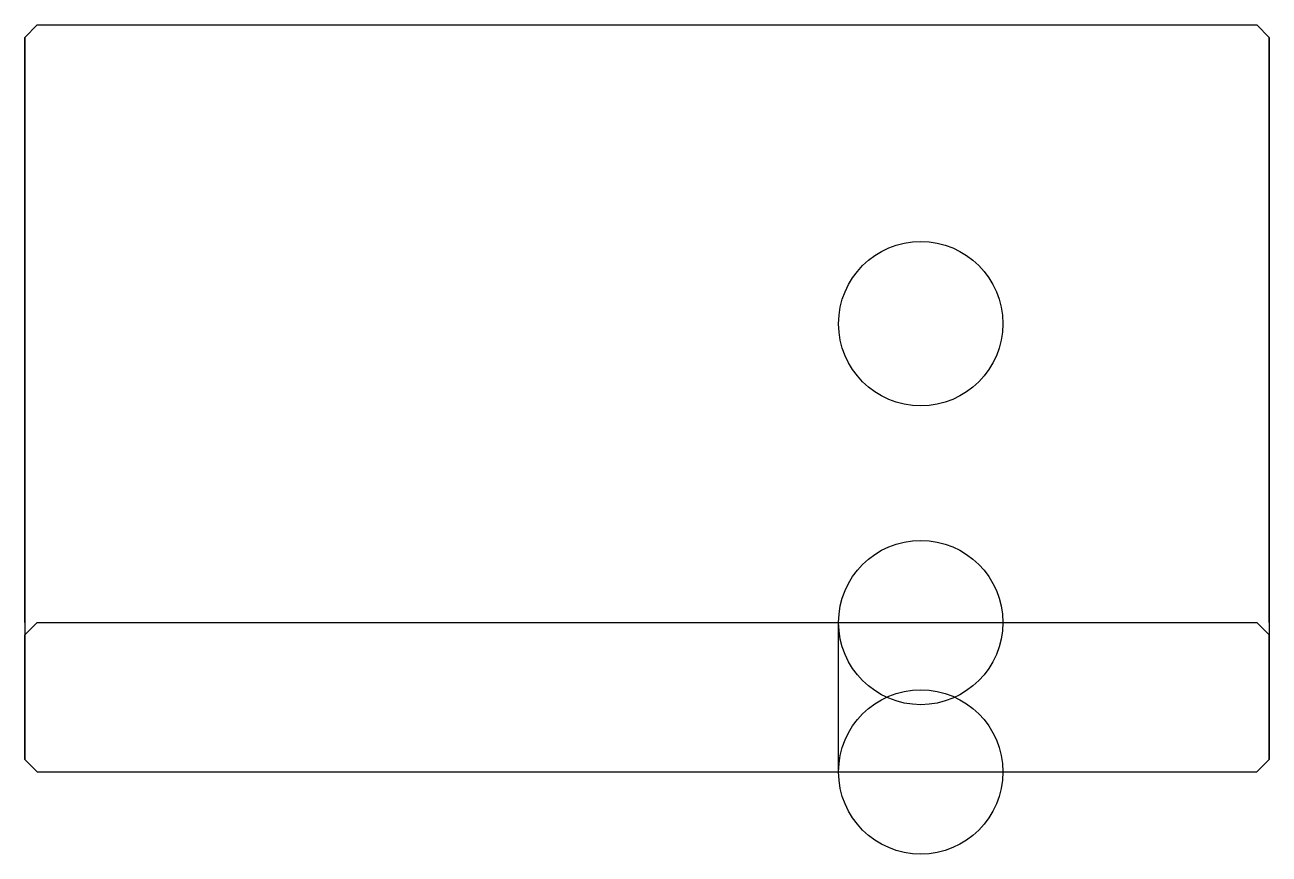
# Model space of a CAD drawing. Header units: metres. Extents: x -25 to 25, y -3.3 to 30.
import ezdxf

# ---------------------------------------------------------------- set-up
doc = ezdxf.new("R2010")
doc.units = ezdxf.units.M

msp = doc.modelspace()

# ---------------------------------------------------------------- linework, layer by layer
for p, q in [((-25, 29.5), (-24.5, 30)), ((-25, 29.5), (-24.5, 30)), ((-24.5, 30), (24.5, 30)), ((-24.5, 30), (-24.5, 30)), ((-24.5, 30), (24.5, 30)), ((24.5, 30), (25, 29.5)), ((24.5, 30), (25, 29.5)), ((24.5, 30), (24.5, 30)), ((-25, 29.5), (-25, 0.5)), ((-25, 29.5), (-25, 29.5)), ((-25, 6), (-25, 29.5)), ((25, 29.5), (25, 0.5)), ((25, 6), (25, 29.5)), ((25, 29.5), (25, 29.5)), ((7.7, 18), (7.7, 18)), ((-25, 6), (-25, 5.5)), ((-25, 5.5), (-24.5, 6)), ((-25, 5.5), (-24.5, 6)), ((-24.5, 6), (24.5, 6)), ((-24.5, 6), (24.5, 6)), ((-24.5, 6), (-24.5, 6)), ((7.7, 0), (7.7, 6)), ((24.5, 6), (25, 5.5)), ((24.5, 6), (25, 5.5)), ((24.5, 6), (24.5, 6)), ((25, 6), (25, 5.5)), ((-25, 5.5), (-25, 5.5)), ((-25, 0.5), (-25, 5.5)), ((25, 0.5), (25, 5.5)), ((25, 5.5), (25, 5.5)), ((-25, 0.5), (-25, 0.5)), ((-25, 0.5), (-24.5, 0)), ((-25, 0.5), (-24.5, 0)), ((24.5, 0), (25, 0.5)), ((24.5, 0), (25, 0.5)), ((25, 0.5), (25, 0.5)), ((-24.5, 0), (24.5, 0)), ((-24.5, 0), (-24.5, 0)), ((-24.5, 0), (24.5, 0)), ((24.5, 0), (24.5, 0))]:
    msp.add_line(p, q)
for centre in [(11, 18), (11, 18), (11, 6), (11, 0)]:
    msp.add_circle(centre, 3.3)

doc.saveas('drawing.dxf')
